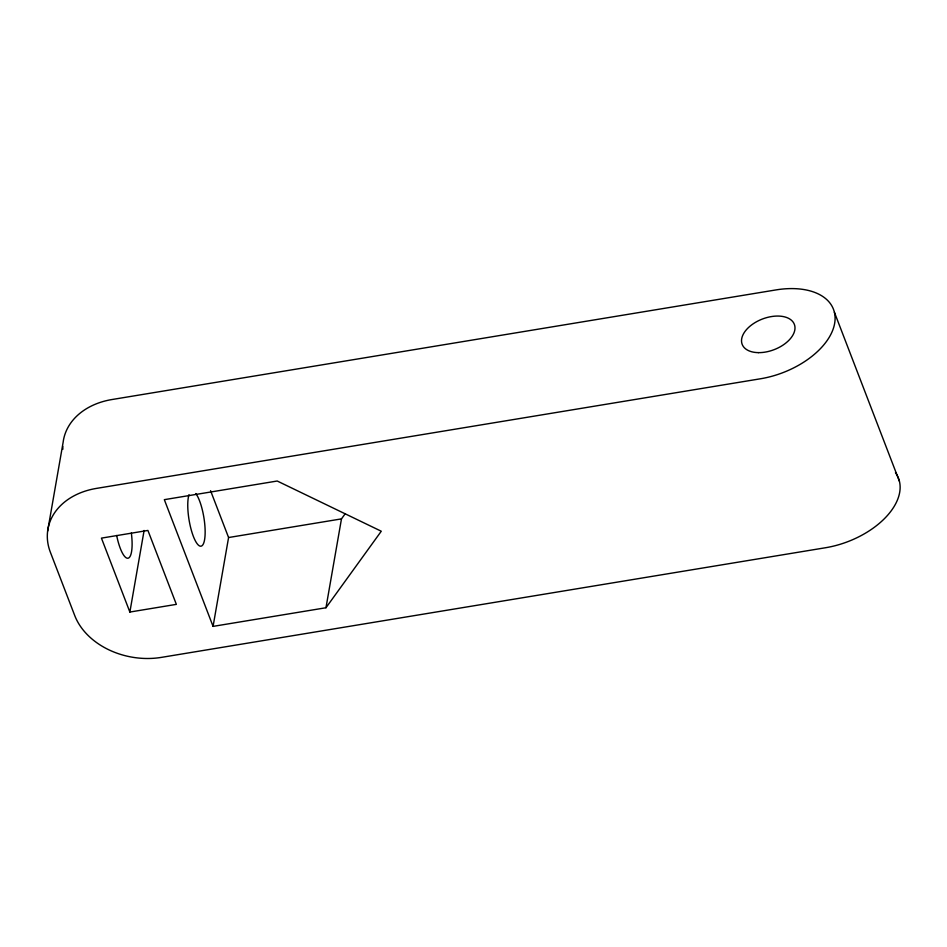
<?xml version="1.0" encoding="UTF-8"?>
<svg xmlns="http://www.w3.org/2000/svg" width="947" height="947" viewBox="0 0 947 947"><rect width="100%" height="100%" fill="white"/><g stroke="black" fill="none" stroke-linecap="round" stroke-linejoin="round"><path stroke-width="1.42" d="M47.622 531.125L63.129 442.273A69.877 53.375 9.9 0 1 111.947 399.539L776.007 289.912A69.877 41.005 -21 0 1 834.65 323.377A69.877 41.005 -21 0 1 760.5 378.776L96.44 488.403A69.877 53.375 9.9 0 0 50.345 552.172L74.718 615.526A69.877 53.375 9.9 0 0 161.44 657.372L825.488 547.745A69.877 41.005 -21 0 0 895.46 472.695M129.869 612.046L101.436 538.121L147.921 530.438L176.355 604.364L129.869 612.046L144.11 530.462M213.075 626.381L164.328 499.661L277.222 481.017L381.274 531.231L325.969 607.749L213.075 626.381L228.582 537.529L210.565 490.688M325.969 607.749L341.476 518.885L344.933 514.103M228.582 537.529L341.476 518.885M834.402 312.25L899.39 481.23M131.349 533.019A27.948 7.505 80.6 0 1 127.963 558.221A27.948 7.505 80.6 0 1 116.659 535.481M195.828 493.553A27.948 7.505 80.6 0 1 205.073 535.043A27.948 7.505 80.6 0 1 193.59 536.973A27.948 7.505 80.6 0 1 188.998 494.701M62.857 449.269A69.877 53.375 9.9 0 1 62.822 446.451M758.381 352.639A27.948 16.407 -21 0 0 794.711 325.508A27.948 16.407 -21 0 0 751.658 324.88A27.948 16.407 -21 0 0 758.381 352.639"/></g></svg>
